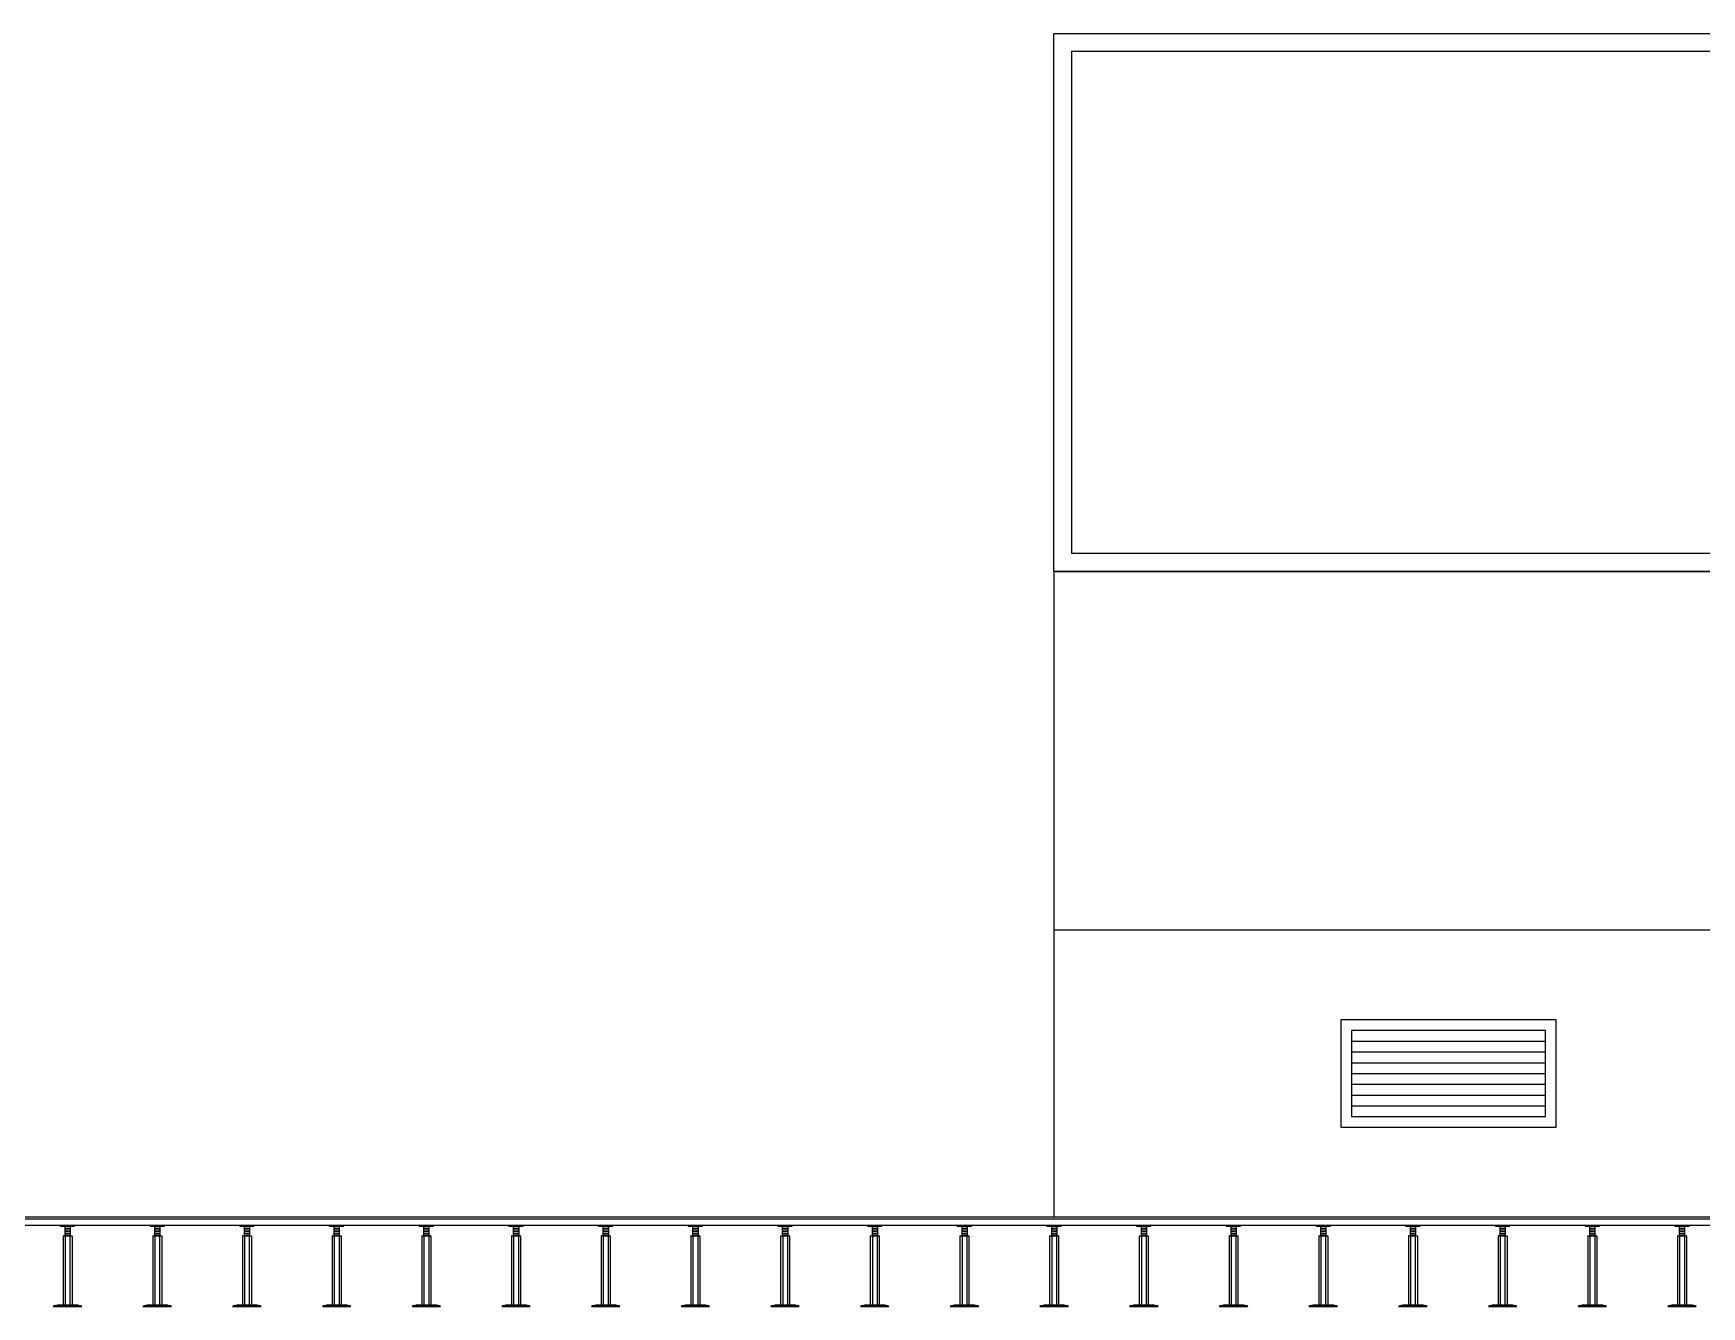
# Model space of a CAD drawing. Header units: millimetres. Extents: x 17311 to 801382, y -242618 to -104888.
# Drawn here: x 535766 to 540416, y -194379 to -190829 of the extents above; entities that cross this region are included whole.
import ezdxf

# ---------------------------------------------------------------- set-up
doc = ezdxf.new("R2010")
doc.units = ezdxf.units.MM
doc.header["$LTSCALE"] = 250
for name, color, linetype in [('A-ELE-4', 4, 'Continuous'), ('A-ELE-5', 5, 'Continuous'), ('A-ELE-8', 8, 'Continuous'), ('A-WIN', 4, 'Continuous'), ('GES', 7, 'Continuous'), ('악세스 350', 7, 'Continuous')]:
    doc.layers.add(name, color=color, linetype=linetype)

# ---------------------------------------------------------------- blocks, each defined once
blk = doc.blocks.new('*U110')
at = {"layer": 'A-ELE-4'}
blk.add_line((-11, 0), (23289, 0), dxfattribs=at)
at = {"layer": 'A-ELE-8'}
for p, q in [((-11, -5), (23289, -5)), ((-11, -23), (23289, -23))]:
    blk.add_line(p, q, dxfattribs=at)
blk = doc.blocks.new('*U111')
at = {"layer": 'GES', "color": 8}
for p, q in [((4578, 224.5, 0), (4578, 227, 0)), ((4578, 227, 0), (4617.9, 227, 0)), ((4578, 224.5, 0), (4617.9, 224.5, 0)), ((4585.5, 196.4, 0), (4585.5, 5.6, 0)), ((4586.4, 197.2, 0), (4590.5, 197.2, 0)), ((4590.4, 224.5, 0), (4590.4, 214.7, 0)), ((4590.4, 221.1, 0), (4590.4, 197.2, 0)), ((4590.4, 219.1, 0), (4605.5, 219.1, 0)), ((4590.4, 219.1, 0), (4605.5, 219.1, 0)), ((4590.4, 214.1, 0), (4605.5, 214.1, 0)), ((4590.4, 214.1, 0), (4605.5, 214.1, 0)), ((4590.4, 209.1, 0), (4605.5, 209.1, 0)), ((4590.4, 209.1, 0), (4605.5, 209.1, 0)), ((4590.4, 204.1, 0), (4605.5, 204.1, 0)), ((4590.4, 204.1, 0), (4605.5, 204.1, 0)), ((4590.4, 199.1, 0), (4605.5, 199.1, 0)), ((4590.4, 199.1, 0), (4605.5, 199.1, 0)), ((4590.5, 197.2, 0), (4605.5, 197.2, 0)), ((4591.4, 196.4, 0), (4591.4, 5.6, 0)), ((4592.2, 197.2, 0), (4603.9, 197.2, 0)), ((4604.7, 196.4, 0), (4604.7, 5.6, 0)), ((4605.5, 224.5, 0), (4605.5, 214.7, 0)), ((4605.5, 221.1, 0), (4605.5, 197.2, 0)), ((4605.5, 197.2, 0), (4609.7, 197.2, 0)), ((4610.5, 196.4, 0), (4610.5, 5.6, 0)), ((4617.9, 224.5, 0), (4617.9, 227, 0)), ((4828, 224.5, 0), (4828, 227, 0)), ((4828, 227, 0), (4867.9, 227, 0)), ((4828, 224.5, 0), (4867.9, 224.5, 0)), ((4835.5, 196.4, 0), (4835.5, 5.6, 0)), ((4836.4, 197.2, 0), (4840.5, 197.2, 0)), ((4840.4, 224.5, 0), (4840.4, 214.7, 0)), ((4840.4, 221.1, 0), (4840.4, 197.2, 0)), ((4840.4, 219.1, 0), (4855.5, 219.1, 0)), ((4840.4, 219.1, 0), (4855.5, 219.1, 0)), ((4840.4, 214.1, 0), (4855.5, 214.1, 0)), ((4840.4, 214.1, 0), (4855.5, 214.1, 0)), ((4840.4, 209.1, 0), (4855.5, 209.1, 0)), ((4840.4, 209.1, 0), (4855.5, 209.1, 0)), ((4840.4, 204.1, 0), (4855.5, 204.1, 0)), ((4840.4, 204.1, 0), (4855.5, 204.1, 0)), ((4840.4, 199.1, 0), (4855.5, 199.1, 0)), ((4840.4, 199.1, 0), (4855.5, 199.1, 0)), ((4840.5, 197.2, 0), (4855.5, 197.2, 0)), ((4841.4, 196.4, 0), (4841.4, 5.6, 0)), ((4842.2, 197.2, 0), (4853.9, 197.2, 0)), ((4854.7, 196.4, 0), (4854.7, 5.6, 0)), ((4855.5, 224.5, 0), (4855.5, 214.7, 0)), ((4855.5, 221.1, 0), (4855.5, 197.2, 0)), ((4855.5, 197.2, 0), (4859.7, 197.2, 0)), ((4860.5, 196.4, 0), (4860.5, 5.6, 0)), ((4867.9, 224.5, 0), (4867.9, 227, 0)), ((5078, 224.5, 0), (5078, 227, 0)), ((5078, 227, 0), (5117.9, 227, 0)), ((5078, 224.5, 0), (5117.9, 224.5, 0)), ((5085.5, 196.4, 0), (5085.5, 5.6, 0)), ((5086.4, 197.2, 0), (5090.5, 197.2, 0)), ((5090.4, 224.5, 0), (5090.4, 214.7, 0)), ((5090.4, 221.1, 0), (5090.4, 197.2, 0)), ((5090.4, 219.1, 0), (5105.5, 219.1, 0)), ((5090.4, 219.1, 0), (5105.5, 219.1, 0)), ((5090.4, 214.1, 0), (5105.5, 214.1, 0)), ((5090.4, 214.1, 0), (5105.5, 214.1, 0)), ((5090.4, 209.1, 0), (5105.5, 209.1, 0)), ((5090.4, 209.1, 0), (5105.5, 209.1, 0)), ((5090.4, 204.1, 0), (5105.5, 204.1, 0)), ((5090.4, 204.1, 0), (5105.5, 204.1, 0)), ((5090.4, 199.1, 0), (5105.5, 199.1, 0)), ((5090.4, 199.1, 0), (5105.5, 199.1, 0)), ((5090.5, 197.2, 0), (5105.5, 197.2, 0)), ((5091.4, 196.4, 0), (5091.4, 5.6, 0)), ((5092.2, 197.2, 0), (5103.9, 197.2, 0)), ((5104.7, 196.4, 0), (5104.7, 5.6, 0)), ((5105.5, 224.5, 0), (5105.5, 214.7, 0)), ((5105.5, 221.1, 0), (5105.5, 197.2, 0)), ((5105.5, 197.2, 0), (5109.7, 197.2, 0)), ((5110.5, 196.4, 0), (5110.5, 5.6, 0)), ((5117.9, 224.5, 0), (5117.9, 227, 0)), ((5328, 224.5, 0), (5328, 227, 0)), ((5328, 227, 0), (5367.9, 227, 0)), ((5328, 224.5, 0), (5367.9, 224.5, 0)), ((5335.5, 196.4, 0), (5335.5, 5.6, 0)), ((5336.4, 197.2, 0), (5340.5, 197.2, 0)), ((5340.4, 224.5, 0), (5340.4, 214.7, 0)), ((5340.4, 221.1, 0), (5340.4, 197.2, 0)), ((5340.4, 219.1, 0), (5355.5, 219.1, 0)), ((5340.4, 219.1, 0), (5355.5, 219.1, 0)), ((5340.4, 214.1, 0), (5355.5, 214.1, 0)), ((5340.4, 214.1, 0), (5355.5, 214.1, 0)), ((5340.4, 209.1, 0), (5355.5, 209.1, 0)), ((5340.4, 209.1, 0), (5355.5, 209.1, 0)), ((5340.4, 204.1, 0), (5355.5, 204.1, 0)), ((5340.4, 204.1, 0), (5355.5, 204.1, 0)), ((5340.4, 199.1, 0), (5355.5, 199.1, 0)), ((5340.4, 199.1, 0), (5355.5, 199.1, 0)), ((5340.5, 197.2, 0), (5355.5, 197.2, 0)), ((5341.4, 196.4, 0), (5341.4, 5.6, 0)), ((5342.2, 197.2, 0), (5353.9, 197.2, 0)), ((5354.7, 196.4, 0), (5354.7, 5.6, 0)), ((5355.5, 224.5, 0), (5355.5, 214.7, 0)), ((5355.5, 221.1, 0), (5355.5, 197.2, 0)), ((5355.5, 197.2, 0), (5359.7, 197.2, 0)), ((5360.5, 196.4, 0), (5360.5, 5.6, 0)), ((5367.9, 224.5, 0), (5367.9, 227, 0)), ((5578, 224.5, 0), (5578, 227, 0)), ((5578, 227, 0), (5617.9, 227, 0)), ((5578, 224.5, 0), (5617.9, 224.5, 0)), ((5585.5, 196.4, 0), (5585.5, 5.6, 0)), ((5586.4, 197.2, 0), (5590.5, 197.2, 0)), ((5590.4, 224.5, 0), (5590.4, 214.7, 0)), ((5590.4, 221.1, 0), (5590.4, 197.2, 0)), ((5590.4, 219.1, 0), (5605.5, 219.1, 0)), ((5590.4, 219.1, 0), (5605.5, 219.1, 0)), ((5590.4, 214.1, 0), (5605.5, 214.1, 0)), ((5590.4, 214.1, 0), (5605.5, 214.1, 0)), ((5590.4, 209.1, 0), (5605.5, 209.1, 0)), ((5590.4, 209.1, 0), (5605.5, 209.1, 0)), ((5590.4, 204.1, 0), (5605.5, 204.1, 0)), ((5590.4, 204.1, 0), (5605.5, 204.1, 0)), ((5590.4, 199.1, 0), (5605.5, 199.1, 0)), ((5590.4, 199.1, 0), (5605.5, 199.1, 0)), ((5590.5, 197.2, 0), (5605.5, 197.2, 0)), ((5591.4, 196.4, 0), (5591.4, 5.6, 0)), ((5592.2, 197.2, 0), (5603.9, 197.2, 0)), ((5604.7, 196.4, 0), (5604.7, 5.6, 0)), ((5605.5, 224.5, 0), (5605.5, 214.7, 0)), ((5605.5, 221.1, 0), (5605.5, 197.2, 0)), ((5605.5, 197.2, 0), (5609.7, 197.2, 0)), ((5610.5, 196.4, 0), (5610.5, 5.6, 0)), ((5617.9, 224.5, 0), (5617.9, 227, 0)), ((5828, 224.5, 0), (5828, 227, 0)), ((5828, 227, 0), (5867.9, 227, 0)), ((5828, 224.5, 0), (5867.9, 224.5, 0)), ((5835.5, 196.4, 0), (5835.5, 5.6, 0)), ((5836.4, 197.2, 0), (5840.5, 197.2, 0)), ((5840.4, 224.5, 0), (5840.4, 214.7, 0)), ((5840.4, 221.1, 0), (5840.4, 197.2, 0)), ((5840.4, 219.1, 0), (5855.5, 219.1, 0)), ((5840.4, 219.1, 0), (5855.5, 219.1, 0)), ((5840.4, 214.1, 0), (5855.5, 214.1, 0)), ((5840.4, 214.1, 0), (5855.5, 214.1, 0)), ((5840.4, 209.1, 0), (5855.5, 209.1, 0)), ((5840.4, 209.1, 0), (5855.5, 209.1, 0)), ((5840.4, 204.1, 0), (5855.5, 204.1, 0)), ((5840.4, 204.1, 0), (5855.5, 204.1, 0)), ((5840.4, 199.1, 0), (5855.5, 199.1, 0)), ((5840.4, 199.1, 0), (5855.5, 199.1, 0)), ((5840.5, 197.2, 0), (5855.5, 197.2, 0)), ((5841.4, 196.4, 0), (5841.4, 5.6, 0)), ((5842.2, 197.2, 0), (5853.9, 197.2, 0)), ((5854.7, 196.4, 0), (5854.7, 5.6, 0)), ((5855.5, 224.5, 0), (5855.5, 214.7, 0)), ((5855.5, 221.1, 0), (5855.5, 197.2, 0)), ((5855.5, 197.2, 0), (5859.7, 197.2, 0)), ((5860.5, 196.4, 0), (5860.5, 5.6, 0)), ((5867.9, 224.5, 0), (5867.9, 227, 0)), ((6078, 224.5, 0), (6078, 227, 0)), ((6078, 227, 0), (6117.9, 227, 0)), ((6078, 224.5, 0), (6117.9, 224.5, 0)), ((6085.5, 196.4, 0), (6085.5, 5.6, 0)), ((6086.4, 197.2, 0), (6090.5, 197.2, 0)), ((6090.4, 224.5, 0), (6090.4, 214.7, 0)), ((6090.4, 221.1, 0), (6090.4, 197.2, 0)), ((6090.4, 219.1, 0), (6105.5, 219.1, 0)), ((6090.4, 219.1, 0), (6105.5, 219.1, 0)), ((6090.4, 214.1, 0), (6105.5, 214.1, 0)), ((6090.4, 214.1, 0), (6105.5, 214.1, 0)), ((6090.4, 209.1, 0), (6105.5, 209.1, 0)), ((6090.4, 209.1, 0), (6105.5, 209.1, 0)), ((6090.4, 204.1, 0), (6105.5, 204.1, 0)), ((6090.4, 204.1, 0), (6105.5, 204.1, 0)), ((6090.4, 199.1, 0), (6105.5, 199.1, 0)), ((6090.4, 199.1, 0), (6105.5, 199.1, 0)), ((6090.5, 197.2, 0), (6105.5, 197.2, 0)), ((6091.4, 196.4, 0), (6091.4, 5.6, 0)), ((6092.2, 197.2, 0), (6103.9, 197.2, 0)), ((6104.7, 196.4, 0), (6104.7, 5.6, 0)), ((6105.5, 224.5, 0), (6105.5, 214.7, 0)), ((6105.5, 221.1, 0), (6105.5, 197.2, 0)), ((6105.5, 197.2, 0), (6109.7, 197.2, 0)), ((6110.5, 196.4, 0), (6110.5, 5.6, 0)), ((6117.9, 224.5, 0), (6117.9, 227, 0)), ((6328, 224.5, 0), (6328, 227, 0)), ((6328, 227, 0), (6367.9, 227, 0)), ((6328, 224.5, 0), (6367.9, 224.5, 0)), ((6335.5, 196.4, 0), (6335.5, 5.6, 0)), ((6336.4, 197.2, 0), (6340.5, 197.2, 0)), ((6340.4, 224.5, 0), (6340.4, 214.7, 0)), ((6340.4, 221.1, 0), (6340.4, 197.2, 0)), ((6340.4, 219.1, 0), (6355.5, 219.1, 0)), ((6340.4, 219.1, 0), (6355.5, 219.1, 0)), ((6340.4, 214.1, 0), (6355.5, 214.1, 0)), ((6340.4, 214.1, 0), (6355.5, 214.1, 0)), ((6340.4, 209.1, 0), (6355.5, 209.1, 0)), ((6340.4, 209.1, 0), (6355.5, 209.1, 0)), ((6340.4, 204.1, 0), (6355.5, 204.1, 0)), ((6340.4, 204.1, 0), (6355.5, 204.1, 0)), ((6340.4, 199.1, 0), (6355.5, 199.1, 0)), ((6340.4, 199.1, 0), (6355.5, 199.1, 0)), ((6340.5, 197.2, 0), (6355.5, 197.2, 0)), ((6341.4, 196.4, 0), (6341.4, 5.6, 0)), ((6342.2, 197.2, 0), (6353.9, 197.2, 0)), ((6354.7, 196.4, 0), (6354.7, 5.6, 0)), ((6355.5, 224.5, 0), (6355.5, 214.7, 0)), ((6355.5, 221.1, 0), (6355.5, 197.2, 0)), ((6355.5, 197.2, 0), (6359.7, 197.2, 0)), ((6360.5, 196.4, 0), (6360.5, 5.6, 0)), ((6367.9, 224.5, 0), (6367.9, 227, 0)), ((6578, 224.5, 0), (6578, 227, 0)), ((6578, 227, 0), (6617.9, 227, 0)), ((6578, 224.5, 0), (6617.9, 224.5, 0)), ((6585.5, 196.4, 0), (6585.5, 5.6, 0)), ((6586.4, 197.2, 0), (6590.5, 197.2, 0)), ((6590.4, 224.5, 0), (6590.4, 214.7, 0)), ((6590.4, 221.1, 0), (6590.4, 197.2, 0)), ((6590.4, 219.1, 0), (6605.5, 219.1, 0)), ((6590.4, 219.1, 0), (6605.5, 219.1, 0)), ((6590.4, 214.1, 0), (6605.5, 214.1, 0)), ((6590.4, 214.1, 0), (6605.5, 214.1, 0)), ((6590.4, 209.1, 0), (6605.5, 209.1, 0)), ((6590.4, 209.1, 0), (6605.5, 209.1, 0)), ((6590.4, 204.1, 0), (6605.5, 204.1, 0)), ((6590.4, 204.1, 0), (6605.5, 204.1, 0)), ((6590.4, 199.1, 0), (6605.5, 199.1, 0)), ((6590.4, 199.1, 0), (6605.5, 199.1, 0)), ((6590.5, 197.2, 0), (6605.5, 197.2, 0)), ((6591.4, 196.4, 0), (6591.4, 5.6, 0)), ((6592.2, 197.2, 0), (6603.9, 197.2, 0)), ((6604.7, 196.4, 0), (6604.7, 5.6, 0)), ((6605.5, 224.5, 0), (6605.5, 214.7, 0)), ((6605.5, 221.1, 0), (6605.5, 197.2, 0)), ((6605.5, 197.2, 0), (6609.7, 197.2, 0)), ((6610.5, 196.4, 0), (6610.5, 5.6, 0)), ((6617.9, 224.5, 0), (6617.9, 227, 0)), ((6828, 224.5, 0), (6828, 227, 0)), ((6828, 227, 0), (6867.9, 227, 0)), ((6828, 224.5, 0), (6867.9, 224.5, 0)), ((6835.5, 196.4, 0), (6835.5, 5.6, 0)), ((6836.4, 197.2, 0), (6840.5, 197.2, 0)), ((6840.4, 224.5, 0), (6840.4, 214.7, 0)), ((6840.4, 221.1, 0), (6840.4, 197.2, 0)), ((6840.4, 219.1, 0), (6855.5, 219.1, 0)), ((6840.4, 219.1, 0), (6855.5, 219.1, 0)), ((6840.4, 214.1, 0), (6855.5, 214.1, 0)), ((6840.4, 214.1, 0), (6855.5, 214.1, 0)), ((6840.4, 209.1, 0), (6855.5, 209.1, 0)), ((6840.4, 209.1, 0), (6855.5, 209.1, 0)), ((6840.4, 204.1, 0), (6855.5, 204.1, 0)), ((6840.4, 204.1, 0), (6855.5, 204.1, 0)), ((6840.4, 199.1, 0), (6855.5, 199.1, 0)), ((6840.4, 199.1, 0), (6855.5, 199.1, 0)), ((6840.5, 197.2, 0), (6855.5, 197.2, 0)), ((6841.4, 196.4, 0), (6841.4, 5.6, 0)), ((6842.2, 197.2, 0), (6853.9, 197.2, 0)), ((6854.7, 196.4, 0), (6854.7, 5.6, 0)), ((6855.5, 224.5, 0), (6855.5, 214.7, 0)), ((6855.5, 221.1, 0), (6855.5, 197.2, 0)), ((6855.5, 197.2, 0), (6859.7, 197.2, 0)), ((6860.5, 196.4, 0), (6860.5, 5.6, 0)), ((6867.9, 224.5, 0), (6867.9, 227, 0)), ((7078, 224.5, 0), (7078, 227, 0)), ((7078, 227, 0), (7117.9, 227, 0)), ((7078, 224.5, 0), (7117.9, 224.5, 0)), ((7085.5, 196.4, 0), (7085.5, 5.6, 0)), ((7086.4, 197.2, 0), (7090.5, 197.2, 0)), ((7090.4, 224.5, 0), (7090.4, 214.7, 0)), ((7090.4, 221.1, 0), (7090.4, 197.2, 0)), ((7090.4, 219.1, 0), (7105.5, 219.1, 0)), ((7090.4, 219.1, 0), (7105.5, 219.1, 0)), ((7090.4, 214.1, 0), (7105.5, 214.1, 0)), ((7090.4, 214.1, 0), (7105.5, 214.1, 0)), ((7090.4, 209.1, 0), (7105.5, 209.1, 0)), ((7090.4, 209.1, 0), (7105.5, 209.1, 0)), ((7090.4, 204.1, 0), (7105.5, 204.1, 0)), ((7090.4, 204.1, 0), (7105.5, 204.1, 0)), ((7090.4, 199.1, 0), (7105.5, 199.1, 0)), ((7090.4, 199.1, 0), (7105.5, 199.1, 0)), ((7090.5, 197.2, 0), (7105.5, 197.2, 0)), ((7091.4, 196.4, 0), (7091.4, 5.6, 0)), ((7092.2, 197.2, 0), (7103.9, 197.2, 0)), ((7104.7, 196.4, 0), (7104.7, 5.6, 0)), ((7105.5, 224.5, 0), (7105.5, 214.7, 0)), ((7105.5, 221.1, 0), (7105.5, 197.2, 0)), ((7105.5, 197.2, 0), (7109.7, 197.2, 0)), ((7110.5, 196.4, 0), (7110.5, 5.6, 0)), ((7117.9, 224.5, 0), (7117.9, 227, 0)), ((7328, 224.5, 0), (7328, 227, 0)), ((7328, 227, 0), (7367.9, 227, 0)), ((7328, 224.5, 0), (7367.9, 224.5, 0)), ((7335.5, 196.4, 0), (7335.5, 5.6, 0)), ((7336.4, 197.2, 0), (7340.5, 197.2, 0)), ((7340.4, 224.5, 0), (7340.4, 214.7, 0)), ((7340.4, 221.1, 0), (7340.4, 197.2, 0)), ((7340.4, 219.1, 0), (7355.5, 219.1, 0)), ((7340.4, 219.1, 0), (7355.5, 219.1, 0)), ((7340.4, 214.1, 0), (7355.5, 214.1, 0)), ((7340.4, 214.1, 0), (7355.5, 214.1, 0)), ((7340.4, 209.1, 0), (7355.5, 209.1, 0)), ((7340.4, 209.1, 0), (7355.5, 209.1, 0)), ((7340.4, 204.1, 0), (7355.5, 204.1, 0)), ((7340.4, 204.1, 0), (7355.5, 204.1, 0)), ((7340.4, 199.1, 0), (7355.5, 199.1, 0)), ((7340.4, 199.1, 0), (7355.5, 199.1, 0)), ((7340.5, 197.2, 0), (7355.5, 197.2, 0)), ((7341.4, 196.4, 0), (7341.4, 5.6, 0)), ((7342.2, 197.2, 0), (7353.9, 197.2, 0)), ((7354.7, 196.4, 0), (7354.7, 5.6, 0)), ((7355.5, 224.5, 0), (7355.5, 214.7, 0)), ((7355.5, 221.1, 0), (7355.5, 197.2, 0)), ((7355.5, 197.2, 0), (7359.7, 197.2, 0)), ((7360.5, 196.4, 0), (7360.5, 5.6, 0)), ((7367.9, 224.5, 0), (7367.9, 227, 0)), ((7578, 224.5, 0), (7578, 227, 0)), ((7578, 227, 0), (7617.9, 227, 0)), ((7578, 224.5, 0), (7617.9, 224.5, 0)), ((7585.5, 196.4, 0), (7585.5, 5.6, 0)), ((7586.4, 197.2, 0), (7590.5, 197.2, 0)), ((7590.4, 224.5, 0), (7590.4, 214.7, 0)), ((7590.4, 221.1, 0), (7590.4, 197.2, 0)), ((7590.4, 219.1, 0), (7605.5, 219.1, 0)), ((7590.4, 219.1, 0), (7605.5, 219.1, 0)), ((7590.4, 214.1, 0), (7605.5, 214.1, 0)), ((7590.4, 214.1, 0), (7605.5, 214.1, 0)), ((7590.4, 209.1, 0), (7605.5, 209.1, 0)), ((7590.4, 209.1, 0), (7605.5, 209.1, 0)), ((7590.4, 204.1, 0), (7605.5, 204.1, 0)), ((7590.4, 204.1, 0), (7605.5, 204.1, 0)), ((7590.4, 199.1, 0), (7605.5, 199.1, 0)), ((7590.4, 199.1, 0), (7605.5, 199.1, 0)), ((7590.5, 197.2, 0), (7605.5, 197.2, 0)), ((7591.4, 196.4, 0), (7591.4, 5.6, 0)), ((7592.2, 197.2, 0), (7603.9, 197.2, 0)), ((7604.7, 196.4, 0), (7604.7, 5.6, 0)), ((7605.5, 224.5, 0), (7605.5, 214.7, 0)), ((7605.5, 221.1, 0), (7605.5, 197.2, 0)), ((7605.5, 197.2, 0), (7609.7, 197.2, 0)), ((7610.5, 196.4, 0), (7610.5, 5.6, 0)), ((7617.9, 224.5, 0), (7617.9, 227, 0)), ((7828, 224.5, 0), (7828, 227, 0)), ((7828, 227, 0), (7867.9, 227, 0)), ((7828, 224.5, 0), (7867.9, 224.5, 0)), ((7835.5, 196.4, 0), (7835.5, 5.6, 0)), ((7836.4, 197.2, 0), (7840.5, 197.2, 0)), ((7840.4, 224.5, 0), (7840.4, 214.7, 0)), ((7840.4, 221.1, 0), (7840.4, 197.2, 0)), ((7840.4, 219.1, 0), (7855.5, 219.1, 0)), ((7840.4, 219.1, 0), (7855.5, 219.1, 0)), ((7840.4, 214.1, 0), (7855.5, 214.1, 0)), ((7840.4, 214.1, 0), (7855.5, 214.1, 0)), ((7840.4, 209.1, 0), (7855.5, 209.1, 0)), ((7840.4, 209.1, 0), (7855.5, 209.1, 0)), ((7840.4, 204.1, 0), (7855.5, 204.1, 0)), ((7840.4, 204.1, 0), (7855.5, 204.1, 0)), ((7840.4, 199.1, 0), (7855.5, 199.1, 0)), ((7840.4, 199.1, 0), (7855.5, 199.1, 0)), ((7840.5, 197.2, 0), (7855.5, 197.2, 0)), ((7841.4, 196.4, 0), (7841.4, 5.6, 0)), ((7842.2, 197.2, 0), (7853.9, 197.2, 0)), ((7854.7, 196.4, 0), (7854.7, 5.6, 0)), ((7855.5, 224.5, 0), (7855.5, 214.7, 0)), ((7855.5, 221.1, 0), (7855.5, 197.2, 0)), ((7855.5, 197.2, 0), (7859.7, 197.2, 0)), ((7860.5, 196.4, 0), (7860.5, 5.6, 0)), ((7867.9, 224.5, 0), (7867.9, 227, 0)), ((8078, 224.5, 0), (8078, 227, 0)), ((8078, 227, 0), (8117.9, 227, 0)), ((8078, 224.5, 0), (8117.9, 224.5, 0)), ((8085.5, 196.4, 0), (8085.5, 5.6, 0)), ((8086.4, 197.2, 0), (8090.5, 197.2, 0)), ((8090.4, 224.5, 0), (8090.4, 214.7, 0)), ((8090.4, 221.1, 0), (8090.4, 197.2, 0)), ((8090.4, 219.1, 0), (8105.5, 219.1, 0)), ((8090.4, 219.1, 0), (8105.5, 219.1, 0)), ((8090.4, 214.1, 0), (8105.5, 214.1, 0)), ((8090.4, 214.1, 0), (8105.5, 214.1, 0)), ((8090.4, 209.1, 0), (8105.5, 209.1, 0)), ((8090.4, 209.1, 0), (8105.5, 209.1, 0)), ((8090.4, 204.1, 0), (8105.5, 204.1, 0)), ((8090.4, 204.1, 0), (8105.5, 204.1, 0)), ((8090.4, 199.1, 0), (8105.5, 199.1, 0)), ((8090.4, 199.1, 0), (8105.5, 199.1, 0)), ((8090.5, 197.2, 0), (8105.5, 197.2, 0)), ((8091.4, 196.4, 0), (8091.4, 5.6, 0)), ((8092.2, 197.2, 0), (8103.9, 197.2, 0)), ((8104.7, 196.4, 0), (8104.7, 5.6, 0)), ((8105.5, 224.5, 0), (8105.5, 214.7, 0)), ((8105.5, 221.1, 0), (8105.5, 197.2, 0)), ((8105.5, 197.2, 0), (8109.7, 197.2, 0)), ((8110.5, 196.4, 0), (8110.5, 5.6, 0)), ((8117.9, 224.5, 0), (8117.9, 227, 0)), ((8328, 224.5, 0), (8328, 227, 0)), ((8328, 227, 0), (8367.9, 227, 0)), ((8328, 224.5, 0), (8367.9, 224.5, 0)), ((8335.5, 196.4, 0), (8335.5, 5.6, 0)), ((8336.4, 197.2, 0), (8340.5, 197.2, 0)), ((8340.4, 224.5, 0), (8340.4, 214.7, 0)), ((8340.4, 221.1, 0), (8340.4, 197.2, 0)), ((8340.4, 219.1, 0), (8355.5, 219.1, 0)), ((8340.4, 219.1, 0), (8355.5, 219.1, 0)), ((8340.4, 214.1, 0), (8355.5, 214.1, 0)), ((8340.4, 214.1, 0), (8355.5, 214.1, 0)), ((8340.4, 209.1, 0), (8355.5, 209.1, 0)), ((8340.4, 209.1, 0), (8355.5, 209.1, 0)), ((8340.4, 204.1, 0), (8355.5, 204.1, 0)), ((8340.4, 204.1, 0), (8355.5, 204.1, 0)), ((8340.4, 199.1, 0), (8355.5, 199.1, 0)), ((8340.4, 199.1, 0), (8355.5, 199.1, 0)), ((8340.5, 197.2, 0), (8355.5, 197.2, 0)), ((8341.4, 196.4, 0), (8341.4, 5.6, 0)), ((8342.2, 197.2, 0), (8353.9, 197.2, 0)), ((8354.7, 196.4, 0), (8354.7, 5.6, 0)), ((8355.5, 224.5, 0), (8355.5, 214.7, 0)), ((8355.5, 221.1, 0), (8355.5, 197.2, 0)), ((8355.5, 197.2, 0), (8359.7, 197.2, 0)), ((8360.5, 196.4, 0), (8360.5, 5.6, 0)), ((8367.9, 224.5, 0), (8367.9, 227, 0)), ((8578, 224.5, 0), (8578, 227, 0)), ((8578, 227, 0), (8617.9, 227, 0)), ((8578, 224.5, 0), (8617.9, 224.5, 0)), ((8585.5, 196.4, 0), (8585.5, 5.6, 0)), ((8586.4, 197.2, 0), (8590.5, 197.2, 0)), ((8590.4, 224.5, 0), (8590.4, 214.7, 0)), ((8590.4, 221.1, 0), (8590.4, 197.2, 0)), ((8590.4, 219.1, 0), (8605.5, 219.1, 0)), ((8590.4, 219.1, 0), (8605.5, 219.1, 0)), ((8590.4, 214.1, 0), (8605.5, 214.1, 0)), ((8590.4, 214.1, 0), (8605.5, 214.1, 0)), ((8590.4, 209.1, 0), (8605.5, 209.1, 0)), ((8590.4, 209.1, 0), (8605.5, 209.1, 0)), ((8590.4, 204.1, 0), (8605.5, 204.1, 0)), ((8590.4, 204.1, 0), (8605.5, 204.1, 0)), ((8590.4, 199.1, 0), (8605.5, 199.1, 0)), ((8590.4, 199.1, 0), (8605.5, 199.1, 0)), ((8590.5, 197.2, 0), (8605.5, 197.2, 0)), ((8591.4, 196.4, 0), (8591.4, 5.6, 0)), ((8592.2, 197.2, 0), (8603.9, 197.2, 0)), ((8604.7, 196.4, 0), (8604.7, 5.6, 0)), ((8605.5, 224.5, 0), (8605.5, 214.7, 0)), ((8605.5, 221.1, 0), (8605.5, 197.2, 0)), ((8605.5, 197.2, 0), (8609.7, 197.2, 0)), ((8610.5, 196.4, 0), (8610.5, 5.6, 0)), ((8617.9, 224.5, 0), (8617.9, 227, 0)), ((8828, 224.5, 0), (8828, 227, 0)), ((8828, 227, 0), (8867.9, 227, 0)), ((8828, 224.5, 0), (8867.9, 224.5, 0)), ((8835.5, 196.4, 0), (8835.5, 5.6, 0)), ((8836.4, 197.2, 0), (8840.5, 197.2, 0)), ((8840.4, 224.5, 0), (8840.4, 214.7, 0)), ((8840.4, 221.1, 0), (8840.4, 197.2, 0)), ((8840.4, 219.1, 0), (8855.5, 219.1, 0)), ((8840.4, 219.1, 0), (8855.5, 219.1, 0)), ((8840.4, 214.1, 0), (8855.5, 214.1, 0)), ((8840.4, 214.1, 0), (8855.5, 214.1, 0)), ((8840.4, 209.1, 0), (8855.5, 209.1, 0)), ((8840.4, 209.1, 0), (8855.5, 209.1, 0)), ((8840.4, 204.1, 0), (8855.5, 204.1, 0)), ((8840.4, 204.1, 0), (8855.5, 204.1, 0)), ((8840.4, 199.1, 0), (8855.5, 199.1, 0)), ((8840.4, 199.1, 0), (8855.5, 199.1, 0)), ((8840.5, 197.2, 0), (8855.5, 197.2, 0)), ((8841.4, 196.4, 0), (8841.4, 5.6, 0)), ((8842.2, 197.2, 0), (8853.9, 197.2, 0)), ((8854.7, 196.4, 0), (8854.7, 5.6, 0)), ((8855.5, 224.5, 0), (8855.5, 214.7, 0)), ((8855.5, 221.1, 0), (8855.5, 197.2, 0)), ((8855.5, 197.2, 0), (8859.7, 197.2, 0)), ((8860.5, 196.4, 0), (8860.5, 5.6, 0)), ((8867.9, 224.5, 0), (8867.9, 227, 0)), ((9078, 224.5, 0), (9078, 227, 0)), ((9078, 227, 0), (9117.9, 227, 0)), ((9078, 224.5, 0), (9117.9, 224.5, 0)), ((9085.5, 196.4, 0), (9085.5, 5.6, 0)), ((9086.4, 197.2, 0), (9090.5, 197.2, 0)), ((9090.4, 224.5, 0), (9090.4, 214.7, 0)), ((9090.4, 221.1, 0), (9090.4, 197.2, 0)), ((9090.4, 219.1, 0), (9105.5, 219.1, 0)), ((9090.4, 219.1, 0), (9105.5, 219.1, 0)), ((9090.4, 214.1, 0), (9105.5, 214.1, 0)), ((9090.4, 214.1, 0), (9105.5, 214.1, 0)), ((9090.4, 209.1, 0), (9105.5, 209.1, 0)), ((9090.4, 209.1, 0), (9105.5, 209.1, 0)), ((9090.4, 204.1, 0), (9105.5, 204.1, 0)), ((9090.4, 204.1, 0), (9105.5, 204.1, 0)), ((9090.4, 199.1, 0), (9105.5, 199.1, 0)), ((9090.4, 199.1, 0), (9105.5, 199.1, 0)), ((9090.5, 197.2, 0), (9105.5, 197.2, 0)), ((9091.4, 196.4, 0), (9091.4, 5.6, 0)), ((9092.2, 197.2, 0), (9103.9, 197.2, 0)), ((9104.7, 196.4, 0), (9104.7, 5.6, 0)), ((9105.5, 224.5, 0), (9105.5, 214.7, 0)), ((9105.5, 221.1, 0), (9105.5, 197.2, 0)), ((9105.5, 197.2, 0), (9109.7, 197.2, 0)), ((9110.5, 196.4, 0), (9110.5, 5.6, 0)), ((9117.9, 224.5, 0), (9117.9, 227, 0)), ((4558.3, 0), (4637.7, 0, 0)), ((4564.7, 2.9), (4631.4, 2.9)), ((4573.2, 5.2), (4623.3, 5.2)), ((4586.4, 4.7, 0), (4590.5, 4.7, 0)), ((4589.7, 4.7, 0), (4589.7, 5.2)), ((4590.5, 4.7, 0), (4605.5, 4.7, 0)), ((4592.2, 4.7, 0), (4603.9, 4.7, 0)), ((4605.5, 4.7, 0), (4609.7, 4.7, 0)), ((4606.4, 4.7, 0), (4606.4, 5.2)), ((4808.3, 0), (4887.7, 0, 0)), ((4814.7, 2.9), (4881.4, 2.9)), ((4823.2, 5.2), (4873.3, 5.2)), ((4836.4, 4.7, 0), (4840.5, 4.7, 0)), ((4839.7, 4.7, 0), (4839.7, 5.2)), ((4840.5, 4.7, 0), (4855.5, 4.7, 0)), ((4842.2, 4.7, 0), (4853.9, 4.7, 0)), ((4855.5, 4.7, 0), (4859.7, 4.7, 0)), ((4856.4, 4.7, 0), (4856.4, 5.2)), ((5058.3, 0), (5137.7, 0, 0)), ((5064.7, 2.9), (5131.4, 2.9)), ((5073.2, 5.2), (5123.3, 5.2)), ((5086.4, 4.7, 0), (5090.5, 4.7, 0)), ((5089.7, 4.7, 0), (5089.7, 5.2)), ((5090.5, 4.7, 0), (5105.5, 4.7, 0)), ((5092.2, 4.7, 0), (5103.9, 4.7, 0)), ((5105.5, 4.7, 0), (5109.7, 4.7, 0)), ((5106.4, 4.7, 0), (5106.4, 5.2)), ((5308.3, 0), (5387.7, 0, 0)), ((5314.7, 2.9), (5381.4, 2.9)), ((5323.2, 5.2), (5373.3, 5.2)), ((5336.4, 4.7, 0), (5340.5, 4.7, 0)), ((5339.7, 4.7, 0), (5339.7, 5.2)), ((5340.5, 4.7, 0), (5355.5, 4.7, 0)), ((5342.2, 4.7, 0), (5353.9, 4.7, 0)), ((5355.5, 4.7, 0), (5359.7, 4.7, 0)), ((5356.4, 4.7, 0), (5356.4, 5.2)), ((5558.3, 0), (5637.7, 0, 0)), ((5564.7, 2.9), (5631.4, 2.9)), ((5573.2, 5.2), (5623.3, 5.2)), ((5586.4, 4.7, 0), (5590.5, 4.7, 0)), ((5589.7, 4.7, 0), (5589.7, 5.2)), ((5590.5, 4.7, 0), (5605.5, 4.7, 0)), ((5592.2, 4.7, 0), (5603.9, 4.7, 0)), ((5605.5, 4.7, 0), (5609.7, 4.7, 0)), ((5606.4, 4.7, 0), (5606.4, 5.2)), ((5808.3, 0), (5887.7, 0, 0)), ((5814.7, 2.9), (5881.4, 2.9)), ((5823.2, 5.2), (5873.3, 5.2)), ((5836.4, 4.7, 0), (5840.5, 4.7, 0)), ((5839.7, 4.7, 0), (5839.7, 5.2)), ((5840.5, 4.7, 0), (5855.5, 4.7, 0)), ((5842.2, 4.7, 0), (5853.9, 4.7, 0)), ((5855.5, 4.7, 0), (5859.7, 4.7, 0)), ((5856.4, 4.7, 0), (5856.4, 5.2)), ((6058.3, 0), (6137.7, 0, 0)), ((6064.7, 2.9), (6131.4, 2.9)), ((6073.2, 5.2), (6123.3, 5.2)), ((6086.4, 4.7, 0), (6090.5, 4.7, 0)), ((6089.7, 4.7, 0), (6089.7, 5.2)), ((6090.5, 4.7, 0), (6105.5, 4.7, 0)), ((6092.2, 4.7, 0), (6103.9, 4.7, 0)), ((6105.5, 4.7, 0), (6109.7, 4.7, 0)), ((6106.4, 4.7, 0), (6106.4, 5.2)), ((6308.3, 0), (6387.7, 0, 0)), ((6314.7, 2.9), (6381.4, 2.9)), ((6323.2, 5.2), (6373.3, 5.2)), ((6336.4, 4.7, 0), (6340.5, 4.7, 0)), ((6339.7, 4.7, 0), (6339.7, 5.2)), ((6340.5, 4.7, 0), (6355.5, 4.7, 0)), ((6342.2, 4.7, 0), (6353.9, 4.7, 0)), ((6355.5, 4.7, 0), (6359.7, 4.7, 0)), ((6356.4, 4.7, 0), (6356.4, 5.2)), ((6558.3, 0), (6637.7, 0, 0)), ((6564.7, 2.9), (6631.4, 2.9)), ((6573.2, 5.2), (6623.3, 5.2)), ((6586.4, 4.7, 0), (6590.5, 4.7, 0)), ((6589.7, 4.7, 0), (6589.7, 5.2)), ((6590.5, 4.7, 0), (6605.5, 4.7, 0)), ((6592.2, 4.7, 0), (6603.9, 4.7, 0)), ((6605.5, 4.7, 0), (6609.7, 4.7, 0)), ((6606.4, 4.7, 0), (6606.4, 5.2)), ((6808.3, 0), (6887.7, 0, 0)), ((6814.7, 2.9), (6881.4, 2.9)), ((6823.2, 5.2), (6873.3, 5.2)), ((6836.4, 4.7, 0), (6840.5, 4.7, 0)), ((6839.7, 4.7, 0), (6839.7, 5.2)), ((6840.5, 4.7, 0), (6855.5, 4.7, 0)), ((6842.2, 4.7, 0), (6853.9, 4.7, 0)), ((6855.5, 4.7, 0), (6859.7, 4.7, 0)), ((6856.4, 4.7, 0), (6856.4, 5.2)), ((7058.3, 0), (7137.7, 0, 0)), ((7064.7, 2.9), (7131.4, 2.9)), ((7073.2, 5.2), (7123.3, 5.2)), ((7086.4, 4.7, 0), (7090.5, 4.7, 0)), ((7089.7, 4.7, 0), (7089.7, 5.2)), ((7090.5, 4.7, 0), (7105.5, 4.7, 0)), ((7092.2, 4.7, 0), (7103.9, 4.7, 0)), ((7105.5, 4.7, 0), (7109.7, 4.7, 0)), ((7106.4, 4.7, 0), (7106.4, 5.2)), ((7308.3, 0), (7387.7, 0, 0)), ((7314.7, 2.9), (7381.4, 2.9)), ((7323.2, 5.2), (7373.3, 5.2)), ((7336.4, 4.7, 0), (7340.5, 4.7, 0)), ((7339.7, 4.7, 0), (7339.7, 5.2)), ((7340.5, 4.7, 0), (7355.5, 4.7, 0)), ((7342.2, 4.7, 0), (7353.9, 4.7, 0)), ((7355.5, 4.7, 0), (7359.7, 4.7, 0)), ((7356.4, 4.7, 0), (7356.4, 5.2)), ((7558.3, 0), (7637.7, 0, 0)), ((7564.7, 2.9), (7631.4, 2.9)), ((7573.2, 5.2), (7623.3, 5.2)), ((7586.4, 4.7, 0), (7590.5, 4.7, 0)), ((7589.7, 4.7, 0), (7589.7, 5.2)), ((7590.5, 4.7, 0), (7605.5, 4.7, 0)), ((7592.2, 4.7, 0), (7603.9, 4.7, 0)), ((7605.5, 4.7, 0), (7609.7, 4.7, 0)), ((7606.4, 4.7, 0), (7606.4, 5.2)), ((7808.3, 0), (7887.7, 0, 0)), ((7814.7, 2.9), (7881.4, 2.9)), ((7823.2, 5.2), (7873.3, 5.2)), ((7836.4, 4.7, 0), (7840.5, 4.7, 0)), ((7839.7, 4.7, 0), (7839.7, 5.2)), ((7840.5, 4.7, 0), (7855.5, 4.7, 0)), ((7842.2, 4.7, 0), (7853.9, 4.7, 0)), ((7855.5, 4.7, 0), (7859.7, 4.7, 0)), ((7856.4, 4.7, 0), (7856.4, 5.2)), ((8058.3, 0), (8137.7, 0, 0)), ((8064.7, 2.9), (8131.4, 2.9)), ((8073.2, 5.2), (8123.3, 5.2)), ((8086.4, 4.7, 0), (8090.5, 4.7, 0)), ((8089.7, 4.7, 0), (8089.7, 5.2)), ((8090.5, 4.7, 0), (8105.5, 4.7, 0)), ((8092.2, 4.7, 0), (8103.9, 4.7, 0)), ((8105.5, 4.7, 0), (8109.7, 4.7, 0)), ((8106.4, 4.7, 0), (8106.4, 5.2)), ((8308.3, 0), (8387.7, 0, 0)), ((8314.7, 2.9), (8381.4, 2.9)), ((8323.2, 5.2), (8373.3, 5.2)), ((8336.4, 4.7, 0), (8340.5, 4.7, 0)), ((8339.7, 4.7, 0), (8339.7, 5.2)), ((8340.5, 4.7, 0), (8355.5, 4.7, 0)), ((8342.2, 4.7, 0), (8353.9, 4.7, 0)), ((8355.5, 4.7, 0), (8359.7, 4.7, 0)), ((8356.4, 4.7, 0), (8356.4, 5.2)), ((8558.3, 0), (8637.7, 0, 0)), ((8564.7, 2.9), (8631.4, 2.9)), ((8573.2, 5.2), (8623.3, 5.2)), ((8586.4, 4.7, 0), (8590.5, 4.7, 0)), ((8589.7, 4.7, 0), (8589.7, 5.2)), ((8590.5, 4.7, 0), (8605.5, 4.7, 0)), ((8592.2, 4.7, 0), (8603.9, 4.7, 0)), ((8605.5, 4.7, 0), (8609.7, 4.7, 0)), ((8606.4, 4.7, 0), (8606.4, 5.2)), ((8808.3, 0), (8887.7, 0, 0)), ((8814.7, 2.9), (8881.4, 2.9)), ((8823.2, 5.2), (8873.3, 5.2)), ((8836.4, 4.7, 0), (8840.5, 4.7, 0)), ((8839.7, 4.7, 0), (8839.7, 5.2)), ((8840.5, 4.7, 0), (8855.5, 4.7, 0)), ((8842.2, 4.7, 0), (8853.9, 4.7, 0)), ((8855.5, 4.7, 0), (8859.7, 4.7, 0)), ((8856.4, 4.7, 0), (8856.4, 5.2)), ((9058.3, 0), (9137.7, 0, 0)), ((9064.7, 2.9), (9131.4, 2.9)), ((9073.2, 5.2), (9123.3, 5.2)), ((9086.4, 4.7, 0), (9090.5, 4.7, 0)), ((9089.7, 4.7, 0), (9089.7, 5.2)), ((9090.5, 4.7, 0), (9105.5, 4.7, 0)), ((9092.2, 4.7, 0), (9103.9, 4.7, 0)), ((9105.5, 4.7, 0), (9109.7, 4.7, 0)), ((9106.4, 4.7, 0), (9106.4, 5.2))]:
    blk.add_line(p, q, dxfattribs=at)
for centre, radius, start, end in [((4586.4, 196.4, 0), 0.833, 90, 180), ((4590.5, 196.4, 0), 0.833, 0, 90), ((4592.2, 196.4, 0), 0.833, 90, 180), ((4603.9, 196.4, 0), 0.833, 0, 90), ((4605.5, 196.4, 0), 0.833, 90, 180), ((4609.7, 196.4, 0), 0.833, 0, 90), ((4836.4, 196.4, 0), 0.833, 90, 180), ((4840.5, 196.4, 0), 0.833, 0, 90), ((4842.2, 196.4, 0), 0.833, 90, 180), ((4853.9, 196.4, 0), 0.833, 0, 90), ((4855.5, 196.4, 0), 0.833, 90, 180), ((4859.7, 196.4, 0), 0.833, 0, 90), ((5086.4, 196.4, 0), 0.833, 90, 180), ((5090.5, 196.4, 0), 0.833, 0, 90), ((5092.2, 196.4, 0), 0.833, 90, 180), ((5103.9, 196.4, 0), 0.833, 0, 90), ((5105.5, 196.4, 0), 0.833, 90, 180), ((5109.7, 196.4, 0), 0.833, 0, 90), ((5336.4, 196.4, 0), 0.833, 90, 180), ((5340.5, 196.4, 0), 0.833, 0, 90), ((5342.2, 196.4, 0), 0.833, 90, 180), ((5353.9, 196.4, 0), 0.833, 0, 90), ((5355.5, 196.4, 0), 0.833, 90, 180), ((5359.7, 196.4, 0), 0.833, 0, 90), ((5586.4, 196.4, 0), 0.833, 90, 180), ((5590.5, 196.4, 0), 0.833, 0, 90), ((5592.2, 196.4, 0), 0.833, 90, 180), ((5603.9, 196.4, 0), 0.833, 0, 90), ((5605.5, 196.4, 0), 0.833, 90, 180), ((5609.7, 196.4, 0), 0.833, 0, 90), ((5836.4, 196.4, 0), 0.833, 90, 180), ((5840.5, 196.4, 0), 0.833, 0, 90), ((5842.2, 196.4, 0), 0.833, 90, 180), ((5853.9, 196.4, 0), 0.833, 0, 90), ((5855.5, 196.4, 0), 0.833, 90, 180), ((5859.7, 196.4, 0), 0.833, 0, 90), ((6086.4, 196.4, 0), 0.833, 90, 180), ((6090.5, 196.4, 0), 0.833, 0, 90), ((6092.2, 196.4, 0), 0.833, 90, 180), ((6103.9, 196.4, 0), 0.833, 0, 90), ((6105.5, 196.4, 0), 0.833, 90, 180), ((6109.7, 196.4, 0), 0.833, 0, 90), ((6336.4, 196.4, 0), 0.833, 90, 180), ((6340.5, 196.4, 0), 0.833, 0, 90), ((6342.2, 196.4, 0), 0.833, 90, 180), ((6353.9, 196.4, 0), 0.833, 0, 90), ((6355.5, 196.4, 0), 0.833, 90, 180), ((6359.7, 196.4, 0), 0.833, 0, 90), ((6586.4, 196.4, 0), 0.833, 90, 180), ((6590.5, 196.4, 0), 0.833, 0, 90), ((6592.2, 196.4, 0), 0.833, 90, 180), ((6603.9, 196.4, 0), 0.833, 0, 90), ((6605.5, 196.4, 0), 0.833, 90, 180), ((6609.7, 196.4, 0), 0.833, 0, 90), ((6836.4, 196.4, 0), 0.833, 90, 180), ((6840.5, 196.4, 0), 0.833, 0, 90), ((6842.2, 196.4, 0), 0.833, 90, 180), ((6853.9, 196.4, 0), 0.833, 0, 90), ((6855.5, 196.4, 0), 0.833, 90, 180), ((6859.7, 196.4, 0), 0.833, 0, 90), ((7086.4, 196.4, 0), 0.833, 90, 180), ((7090.5, 196.4, 0), 0.833, 0, 90), ((7092.2, 196.4, 0), 0.833, 90, 180), ((7103.9, 196.4, 0), 0.833, 0, 90), ((7105.5, 196.4, 0), 0.833, 90, 180), ((7109.7, 196.4, 0), 0.833, 0, 90), ((7336.4, 196.4, 0), 0.833, 90, 180), ((7340.5, 196.4, 0), 0.833, 0, 90), ((7342.2, 196.4, 0), 0.833, 90, 180), ((7353.9, 196.4, 0), 0.833, 0, 90), ((7355.5, 196.4, 0), 0.833, 90, 180), ((7359.7, 196.4, 0), 0.833, 0, 90), ((7586.4, 196.4, 0), 0.833, 90, 180), ((7590.5, 196.4, 0), 0.833, 0, 90), ((7592.2, 196.4, 0), 0.833, 90, 180), ((7603.9, 196.4, 0), 0.833, 0, 90), ((7605.5, 196.4, 0), 0.833, 90, 180), ((7609.7, 196.4, 0), 0.833, 0, 90), ((7836.4, 196.4, 0), 0.833, 90, 180), ((7840.5, 196.4, 0), 0.833, 0, 90), ((7842.2, 196.4, 0), 0.833, 90, 180), ((7853.9, 196.4, 0), 0.833, 0, 90), ((7855.5, 196.4, 0), 0.833, 90, 180), ((7859.7, 196.4, 0), 0.833, 0, 90), ((8086.4, 196.4, 0), 0.833, 90, 180), ((8090.5, 196.4, 0), 0.833, 0, 90), ((8092.2, 196.4, 0), 0.833, 90, 180), ((8103.9, 196.4, 0), 0.833, 0, 90), ((8105.5, 196.4, 0), 0.833, 90, 180), ((8109.7, 196.4, 0), 0.833, 0, 90), ((8336.4, 196.4, 0), 0.833, 90, 180), ((8340.5, 196.4, 0), 0.833, 0, 90), ((8342.2, 196.4, 0), 0.833, 90, 180), ((8353.9, 196.4, 0), 0.833, 0, 90), ((8355.5, 196.4, 0), 0.833, 90, 180), ((8359.7, 196.4, 0), 0.833, 0, 90), ((8586.4, 196.4, 0), 0.833, 90, 180), ((8590.5, 196.4, 0), 0.833, 0, 90), ((8592.2, 196.4, 0), 0.833, 90, 180), ((8603.9, 196.4, 0), 0.833, 0, 90), ((8605.5, 196.4, 0), 0.833, 90, 180), ((8609.7, 196.4, 0), 0.833, 0, 90), ((8836.4, 196.4, 0), 0.833, 90, 180), ((8840.5, 196.4, 0), 0.833, 0, 90), ((8842.2, 196.4, 0), 0.833, 90, 180), ((8853.9, 196.4, 0), 0.833, 0, 90), ((8855.5, 196.4, 0), 0.833, 90, 180), ((8859.7, 196.4, 0), 0.833, 0, 90), ((9086.4, 196.4, 0), 0.833, 90, 180), ((9090.5, 196.4, 0), 0.833, 0, 90), ((9092.2, 196.4, 0), 0.833, 90, 180), ((9103.9, 196.4, 0), 0.833, 0, 90), ((9105.5, 196.4, 0), 0.833, 90, 180), ((9109.7, 196.4, 0), 0.833, 0, 90), ((4564.7, -5.4), 8.33, 90, 139.756), ((4573.2, -3.2), 8.33, 90, 132.9054), ((4586.4, 5.6, 0), 0.833, 180, 270), ((4590.5, 5.6, 0), 0.833, 270, 0), ((4592.2, 5.6, 0), 0.833, 180, 270), ((4603.9, 5.6, 0), 0.833, 270, 0), ((4605.5, 5.6, 0), 0.833, 180, 270), ((4609.7, 5.6, 0), 0.833, 270, 0), ((4623.3, -3.2), 8.33, 47.0946, 90), ((4631.4, -5.4), 8.33, 40.244, 90), ((4814.7, -5.4), 8.33, 90, 139.756), ((4823.2, -3.2), 8.33, 90, 132.9054), ((4836.4, 5.6, 0), 0.833, 180, 270), ((4840.5, 5.6, 0), 0.833, 270, 0), ((4842.2, 5.6, 0), 0.833, 180, 270), ((4853.9, 5.6, 0), 0.833, 270, 0), ((4855.5, 5.6, 0), 0.833, 180, 270), ((4859.7, 5.6, 0), 0.833, 270, 0), ((4873.3, -3.2), 8.33, 47.0946, 90), ((4881.4, -5.4), 8.33, 40.244, 90), ((5064.7, -5.4), 8.33, 90, 139.756), ((5073.2, -3.2), 8.33, 90, 132.9054), ((5086.4, 5.6, 0), 0.833, 180, 270), ((5090.5, 5.6, 0), 0.833, 270, 0), ((5092.2, 5.6, 0), 0.833, 180, 270), ((5103.9, 5.6, 0), 0.833, 270, 0), ((5105.5, 5.6, 0), 0.833, 180, 270), ((5109.7, 5.6, 0), 0.833, 270, 0), ((5123.3, -3.2), 8.33, 47.0946, 90), ((5131.4, -5.4), 8.33, 40.244, 90), ((5314.7, -5.4), 8.33, 90, 139.756), ((5323.2, -3.2), 8.33, 90, 132.9054), ((5336.4, 5.6, 0), 0.833, 180, 270), ((5340.5, 5.6, 0), 0.833, 270, 0), ((5342.2, 5.6, 0), 0.833, 180, 270), ((5353.9, 5.6, 0), 0.833, 270, 0), ((5355.5, 5.6, 0), 0.833, 180, 270), ((5359.7, 5.6, 0), 0.833, 270, 0), ((5373.3, -3.2), 8.33, 47.0946, 90), ((5381.4, -5.4), 8.33, 40.244, 90), ((5564.7, -5.4), 8.33, 90, 139.756), ((5573.2, -3.2), 8.33, 90, 132.9054), ((5586.4, 5.6, 0), 0.833, 180, 270), ((5590.5, 5.6, 0), 0.833, 270, 0), ((5592.2, 5.6, 0), 0.833, 180, 270), ((5603.9, 5.6, 0), 0.833, 270, 0), ((5605.5, 5.6, 0), 0.833, 180, 270), ((5609.7, 5.6, 0), 0.833, 270, 0), ((5623.3, -3.2), 8.33, 47.0946, 90), ((5631.4, -5.4), 8.33, 40.244, 90), ((5814.7, -5.4), 8.33, 90, 139.756), ((5823.2, -3.2), 8.33, 90, 132.9054), ((5836.4, 5.6, 0), 0.833, 180, 270), ((5840.5, 5.6, 0), 0.833, 270, 0), ((5842.2, 5.6, 0), 0.833, 180, 270), ((5853.9, 5.6, 0), 0.833, 270, 0), ((5855.5, 5.6, 0), 0.833, 180, 270), ((5859.7, 5.6, 0), 0.833, 270, 0), ((5873.3, -3.2), 8.33, 47.0946, 90), ((5881.4, -5.4), 8.33, 40.244, 90), ((6064.7, -5.4), 8.33, 90, 139.756), ((6073.2, -3.2), 8.33, 90, 132.9054), ((6086.4, 5.6, 0), 0.833, 180, 270), ((6090.5, 5.6, 0), 0.833, 270, 0), ((6092.2, 5.6, 0), 0.833, 180, 270), ((6103.9, 5.6, 0), 0.833, 270, 0), ((6105.5, 5.6, 0), 0.833, 180, 270), ((6109.7, 5.6, 0), 0.833, 270, 0), ((6123.3, -3.2), 8.33, 47.0946, 90), ((6131.4, -5.4), 8.33, 40.244, 90), ((6314.7, -5.4), 8.33, 90, 139.756), ((6323.2, -3.2), 8.33, 90, 132.9054), ((6336.4, 5.6, 0), 0.833, 180, 270), ((6340.5, 5.6, 0), 0.833, 270, 0), ((6342.2, 5.6, 0), 0.833, 180, 270), ((6353.9, 5.6, 0), 0.833, 270, 0), ((6355.5, 5.6, 0), 0.833, 180, 270), ((6359.7, 5.6, 0), 0.833, 270, 0), ((6373.3, -3.2), 8.33, 47.0946, 90), ((6381.4, -5.4), 8.33, 40.244, 90), ((6564.7, -5.4), 8.33, 90, 139.756), ((6573.2, -3.2), 8.33, 90, 132.9054), ((6586.4, 5.6, 0), 0.833, 180, 270), ((6590.5, 5.6, 0), 0.833, 270, 0), ((6592.2, 5.6, 0), 0.833, 180, 270), ((6603.9, 5.6, 0), 0.833, 270, 0), ((6605.5, 5.6, 0), 0.833, 180, 270), ((6609.7, 5.6, 0), 0.833, 270, 0), ((6623.3, -3.2), 8.33, 47.0946, 90), ((6631.4, -5.4), 8.33, 40.244, 90), ((6814.7, -5.4), 8.33, 90, 139.756), ((6823.2, -3.2), 8.33, 90, 132.9054), ((6836.4, 5.6, 0), 0.833, 180, 270), ((6840.5, 5.6, 0), 0.833, 270, 0), ((6842.2, 5.6, 0), 0.833, 180, 270), ((6853.9, 5.6, 0), 0.833, 270, 0), ((6855.5, 5.6, 0), 0.833, 180, 270), ((6859.7, 5.6, 0), 0.833, 270, 0), ((6873.3, -3.2), 8.33, 47.0946, 90), ((6881.4, -5.4), 8.33, 40.244, 90), ((7064.7, -5.4), 8.33, 90, 139.756), ((7073.2, -3.2), 8.33, 90, 132.9054), ((7086.4, 5.6, 0), 0.833, 180, 270), ((7090.5, 5.6, 0), 0.833, 270, 0), ((7092.2, 5.6, 0), 0.833, 180, 270), ((7103.9, 5.6, 0), 0.833, 270, 0), ((7105.5, 5.6, 0), 0.833, 180, 270), ((7109.7, 5.6, 0), 0.833, 270, 0), ((7123.3, -3.2), 8.33, 47.0946, 90), ((7131.4, -5.4), 8.33, 40.244, 90), ((7314.7, -5.4), 8.33, 90, 139.756), ((7323.2, -3.2), 8.33, 90, 132.9054), ((7336.4, 5.6, 0), 0.833, 180, 270), ((7340.5, 5.6, 0), 0.833, 270, 0), ((7342.2, 5.6, 0), 0.833, 180, 270), ((7353.9, 5.6, 0), 0.833, 270, 0), ((7355.5, 5.6, 0), 0.833, 180, 270), ((7359.7, 5.6, 0), 0.833, 270, 0), ((7373.3, -3.2), 8.33, 47.0946, 90), ((7381.4, -5.4), 8.33, 40.244, 90), ((7564.7, -5.4), 8.33, 90, 139.756), ((7573.2, -3.2), 8.33, 90, 132.9054), ((7586.4, 5.6, 0), 0.833, 180, 270), ((7590.5, 5.6, 0), 0.833, 270, 0), ((7592.2, 5.6, 0), 0.833, 180, 270), ((7603.9, 5.6, 0), 0.833, 270, 0), ((7605.5, 5.6, 0), 0.833, 180, 270), ((7609.7, 5.6, 0), 0.833, 270, 0), ((7623.3, -3.2), 8.33, 47.0946, 90), ((7631.4, -5.4), 8.33, 40.244, 90), ((7814.7, -5.4), 8.33, 90, 139.756), ((7823.2, -3.2), 8.33, 90, 132.9054), ((7836.4, 5.6, 0), 0.833, 180, 270), ((7840.5, 5.6, 0), 0.833, 270, 0), ((7842.2, 5.6, 0), 0.833, 180, 270), ((7853.9, 5.6, 0), 0.833, 270, 0), ((7855.5, 5.6, 0), 0.833, 180, 270), ((7859.7, 5.6, 0), 0.833, 270, 0), ((7873.3, -3.2), 8.33, 47.0946, 90), ((7881.4, -5.4), 8.33, 40.244, 90), ((8064.7, -5.4), 8.33, 90, 139.756), ((8073.2, -3.2), 8.33, 90, 132.9054), ((8086.4, 5.6, 0), 0.833, 180, 270), ((8090.5, 5.6, 0), 0.833, 270, 0), ((8092.2, 5.6, 0), 0.833, 180, 270), ((8103.9, 5.6, 0), 0.833, 270, 0), ((8105.5, 5.6, 0), 0.833, 180, 270), ((8109.7, 5.6, 0), 0.833, 270, 0), ((8123.3, -3.2), 8.33, 47.0946, 90), ((8131.4, -5.4), 8.33, 40.244, 90), ((8314.7, -5.4), 8.33, 90, 139.756), ((8323.2, -3.2), 8.33, 90, 132.9054), ((8336.4, 5.6, 0), 0.833, 180, 270), ((8340.5, 5.6, 0), 0.833, 270, 0), ((8342.2, 5.6, 0), 0.833, 180, 270), ((8353.9, 5.6, 0), 0.833, 270, 0), ((8355.5, 5.6, 0), 0.833, 180, 270), ((8359.7, 5.6, 0), 0.833, 270, 0), ((8373.3, -3.2), 8.33, 47.0946, 90), ((8381.4, -5.4), 8.33, 40.244, 90), ((8564.7, -5.4), 8.33, 90, 139.756), ((8573.2, -3.2), 8.33, 90, 132.9054), ((8586.4, 5.6, 0), 0.833, 180, 270), ((8590.5, 5.6, 0), 0.833, 270, 0), ((8592.2, 5.6, 0), 0.833, 180, 270), ((8603.9, 5.6, 0), 0.833, 270, 0), ((8605.5, 5.6, 0), 0.833, 180, 270), ((8609.7, 5.6, 0), 0.833, 270, 0), ((8623.3, -3.2), 8.33, 47.0946, 90), ((8631.4, -5.4), 8.33, 40.244, 90), ((8814.7, -5.4), 8.33, 90, 139.756), ((8823.2, -3.2), 8.33, 90, 132.9054), ((8836.4, 5.6, 0), 0.833, 180, 270), ((8840.5, 5.6, 0), 0.833, 270, 0), ((8842.2, 5.6, 0), 0.833, 180, 270), ((8853.9, 5.6, 0), 0.833, 270, 0), ((8855.5, 5.6, 0), 0.833, 180, 270), ((8859.7, 5.6, 0), 0.833, 270, 0), ((8873.3, -3.2), 8.33, 47.0946, 90), ((8881.4, -5.4), 8.33, 40.244, 90), ((9064.7, -5.4), 8.33, 90, 139.756), ((9073.2, -3.2), 8.33, 90, 132.9054), ((9086.4, 5.6, 0), 0.833, 180, 270), ((9090.5, 5.6, 0), 0.833, 270, 0), ((9092.2, 5.6, 0), 0.833, 180, 270), ((9103.9, 5.6, 0), 0.833, 270, 0), ((9105.5, 5.6, 0), 0.833, 180, 270), ((9109.7, 5.6, 0), 0.833, 270, 0), ((9123.3, -3.2), 8.33, 47.0946, 90), ((9131.4, -5.4), 8.33, 40.244, 90)]:
    blk.add_arc(centre, radius, start, end, dxfattribs=at)

msp = doc.modelspace()

# ---------------------------------------------------------------- linework, layer by layer
at = {"layer": 'A-ELE-5', "color": 9}
for p, q in [((539440.7, -193639.5), (539980.7, -193639.5)), ((539440.7, -193669.5), (539980.7, -193669.5)), ((539440.7, -193699.5), (539980.7, -193699.5)), ((539440.7, -193729.5), (539980.7, -193729.5)), ((539440.7, -193759.5), (539980.7, -193759.5)), ((539440.7, -193789.5), (539980.7, -193789.5)), ((539440.7, -193819.5), (539980.7, -193819.5))]:
    msp.add_line(p, q, dxfattribs=at)
msp.add_lwpolyline([(539410.7, -193579.5), (539410.7, -193879.5), (540010.7, -193879.5), (540010.7, -193579.5), (539410.7, -193579.5)], dxfattribs=at)
msp.add_lwpolyline([(539440.7, -193609.5), (539440.7, -193849.5), (539980.7, -193849.5), (539980.7, -193609.5)], close=True, dxfattribs=at)
at = {"layer": 'A-ELE-8'}
for p, q in [((538610.7, -192329.5), (538610.7, -194129.5)), ((548410.7, -193329.5), (538610.7, -193329.5))]:
    msp.add_line(p, q, dxfattribs=at)
at = {"layer": 'A-WIN'}
msp.add_line((538610.7, -192329.5), (548410.7, -192329.5), dxfattribs=at)
at = {"layer": 'A-WIN', "color": 9}
for points in [[(538610.7, -190829.5), (548410.7, -190829.5), (548410.7, -192329.5), (538610.7, -192329.5)], [(538660.7, -190879.5), (548360.7, -190879.5), (548360.7, -192279.5), (538660.7, -192279.5)]]:
    msp.add_lwpolyline(points, close=True, dxfattribs=at)

# ---------------------------------------------------------------- block references
at = {"layer": 'GES'}
msp.add_blockref('*U111', (531263.4, -194379.5), dxfattribs=at)
at = {"layer": '악세스 350'}
msp.add_blockref('*U110', (531221.7, -194129.5), dxfattribs=at)

doc.saveas('drawing.dxf')
